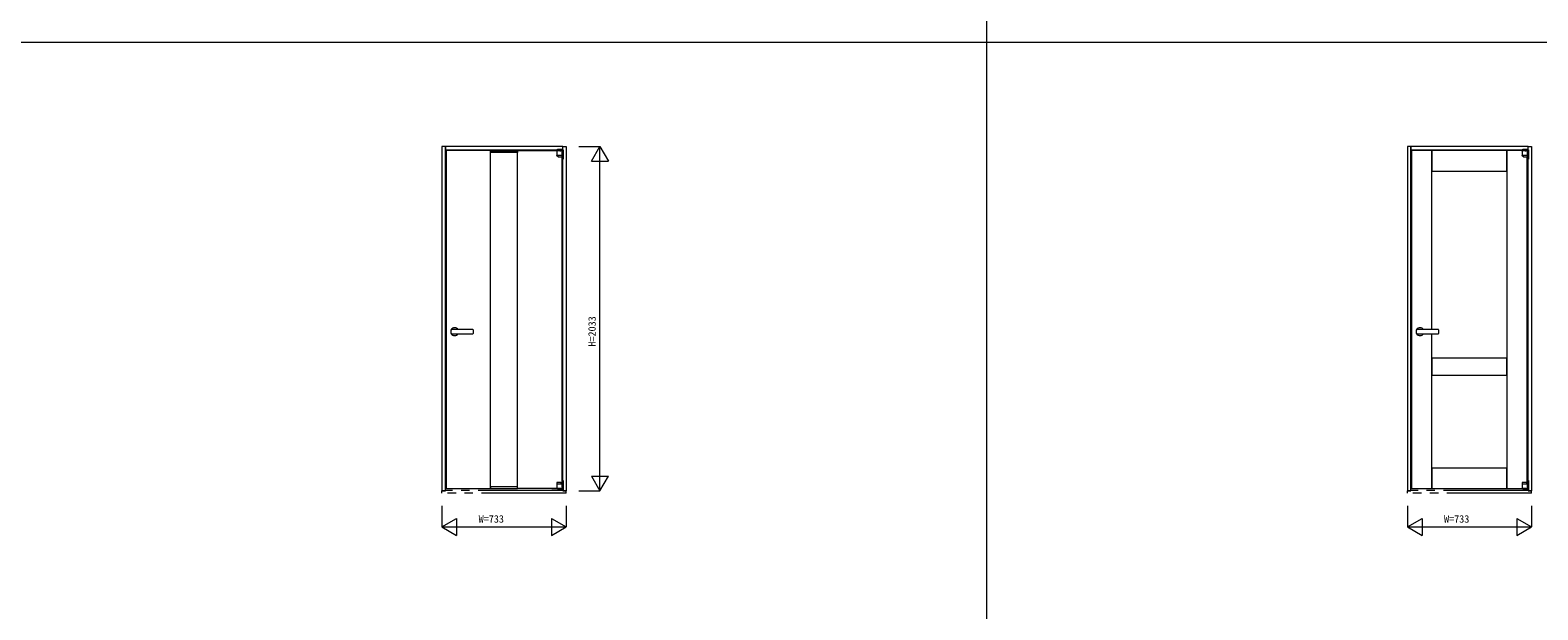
# Model space of a CAD drawing. Units: millimetres, scale not verified. Extents: x -14341 to 14341, y -10000 to 10000.
# Drawn here: x -8588 to 314, y -3419 to 1 of the extents above; entities that cross this region are included whole.
import ezdxf
from ezdxf.enums import TextEntityAlignment as Align

# ---------------------------------------------------------------- set-up
doc = ezdxf.new("R2010")
doc.units = ezdxf.units.MM
doc.header["$LTSCALE"] = 50
doc.linetypes.add('USER2', pattern=[15, 10, -1, 1, -1, 1, -1])
for name, color, linetype, lineweight in [('0-1_YKK_F1', 7, 'Continuous', 18), ('0-2_YKK_A1', 4, 'Continuous', 18), ('0-3_YKK_N1', 2, 'Continuous', 18)]:
    doc.layers.add(name, color=color, linetype=linetype, lineweight=lineweight)
doc.styles.add('ＭＳ ゴシック', font='')
doc.styles.get('ＭＳ ゴシック').set_extended_font_data('MS Gothic')

msp = doc.modelspace()

# ---------------------------------------------------------------- linework, layer by layer
at = {"layer": '0-1_YKK_F1'}
for p, q in [((-2940.01, -10000), (-2940.01, 9500)), ((-14340.01, -70), (14159.99, -70))]:
    msp.add_line(p, q, dxfattribs=at)
at = {"layer": '0-2_YKK_A1'}
for p, q in [((-5478.5, -712.1), (-5478.5, -711.2)), ((-5477.6, -711.2), (-5478.5, -711.2)), ((-5478.5, -711.2), (-5478.5, -736.7)), ((-5476.71, -709.5), (-5476.71, -711.2)), ((-5474.41, -704), (-5474.41, -701)), ((-5474.41, -701), (-5448.41, -701)), ((-5474.41, -704), (-5448.41, -704)), ((-5474.41, -705.78), (-5474.41, -704)), ((-5474.41, -705), (-5464.91, -705)), ((-5464.91, -704), (-5464.91, -711.2)), ((-5457.91, -708), (-5464.91, -708)), ((-5457.91, -711.2), (-5457.91, -704)), ((-5457.91, -705), (-5448.41, -705)), ((-5448.41, -708), (-5457.91, -708)), ((-5448.11, -710.9), (-5457.91, -710.9)), ((-5447.85, -711.2), (-5450.33, -711.2)), ((-5448.41, -704), (-5448.41, -701)), ((-5448.41, -704), (-5448.41, -705.78)), ((-5445.51, -705), (-5448.41, -705)), ((-5448.41, -705.78), (-5448.41, -708)), ((-5448.41, -708), (-5445.51, -708)), ((-5448.11, -711.2), (-5448.11, -710.9)), ((-5447.5, -736.7), (-5447.5, -711.2)), ((-5443.51, -705.42), (-5443.51, -704.5)), ((-5443.51, -716), (-5443.51, -710)), ((-5443.51, -710), (-5440.51, -710)), ((-5443.51, -2656), (-5443.51, -710)), ((-5440.51, -705), (-5440.51, -709)), ((-5440.51, -709), (-5440.51, -710)), ((-5440.51, -716), (-5440.51, -710)), ((-311.51, -1765.5), (-311.51, -709.5)), ((221.5, -712.1), (221.5, -711.2)), ((222.4, -711.2), (221.5, -711.2)), ((221.5, -711.2), (221.5, -736.7)), ((223.29, -709.5), (223.29, -711.2)), ((225.59, -704), (225.59, -701)), ((225.59, -701), (251.59, -701)), ((225.59, -704), (251.59, -704)), ((225.59, -705.78), (225.59, -704)), ((225.59, -705), (235.09, -705)), ((235.09, -704), (235.09, -711.2)), ((242.09, -708), (235.09, -708)), ((242.09, -711.2), (242.09, -704)), ((242.09, -705), (251.59, -705)), ((251.59, -708), (242.09, -708)), ((251.89, -710.9), (242.09, -710.9)), ((252.15, -711.2), (249.67, -711.2)), ((251.59, -704), (251.59, -701)), ((251.59, -704), (251.59, -705.78)), ((254.49, -705), (251.59, -705)), ((251.59, -705.78), (251.59, -708)), ((251.59, -708), (254.49, -708)), ((251.89, -711.2), (251.89, -710.9)), ((252.5, -736.7), (252.5, -711.2)), ((256.49, -705.42), (256.49, -704.5)), ((256.49, -716), (256.49, -710)), ((256.49, -710), (259.49, -710)), ((256.49, -2656), (256.49, -710)), ((259.49, -705), (259.49, -709)), ((259.49, -709), (259.49, -710)), ((259.49, -716), (259.49, -710)), ((-5478.5, -736.7), (-5447.5, -736.7)), ((-5478.5, -737.7), (-5478.5, -738.7)), ((-5478.5, -737.7), (-5477.6, -737.7)), ((-5470.77, -745), (-5478.1, -739.5)), ((-5477.9, -737.7), (-5477.9, -736.7)), ((-5450.33, -737.7), (-5477.6, -737.7)), ((-5452.19, -745.2), (-5448.5, -745.2)), ((-5447.85, -737.7), (-5450.33, -737.7)), ((-5449.71, -745.2), (-5449.5, -745.2)), ((-5448.51, -745.2), (-5448.51, -2673.93)), ((-5448.1, -737.7), (-5448.1, -736.7)), ((-5448.1, -737.7), (-5448.1, -736.7)), ((-5447.85, -737.7), (-5447.5, -737.7)), ((-5447.5, -744.2), (-5447.5, -737.7)), ((-5443.51, -724), (-5443.51, -718)), ((-5443.51, -724), (-5443.51, -754)), ((-5440.51, -718), (-5440.51, -724)), ((-5440.51, -754), (-5440.51, -724)), ((-5440.51, -754), (-5440.51, -760)), ((221.5, -736.7), (252.5, -736.7)), ((221.5, -737.7), (221.5, -738.7)), ((221.5, -737.7), (222.4, -737.7)), ((229.23, -745), (221.9, -739.5)), ((222.1, -737.7), (222.1, -736.7)), ((249.67, -737.7), (222.4, -737.7)), ((247.81, -745.2), (251.5, -745.2)), ((252.15, -737.7), (249.67, -737.7)), ((250.29, -745.2), (250.5, -745.2)), ((251.49, -2673.92), (251.49, -745.2)), ((251.9, -737.7), (251.9, -736.7)), ((251.9, -737.7), (251.9, -736.7)), ((252.15, -737.7), (252.5, -737.7)), ((252.5, -744.2), (252.5, -737.7)), ((256.49, -724), (256.49, -718)), ((256.49, -724), (256.49, -754)), ((259.49, -718), (259.49, -724)), ((259.49, -754), (259.49, -724)), ((259.49, -754), (259.49, -760)), ((-6102.51, -1772.25), (-6102.51, -1766.5)), ((-6102.51, -1782.75), (-6102.51, -1772.25)), ((-5973.51, -1765.5), (-6101.51, -1765.5)), ((-5972.51, -1766.5), (-5972.51, -1772.25)), ((-402.51, -1772.25), (-402.51, -1766.5)), ((-402.51, -1782.75), (-402.51, -1772.25)), ((-273.51, -1765.5), (-401.51, -1765.5)), ((-272.51, -1766.5), (-272.51, -1772.25)), ((-6102.51, -1788.5), (-6102.51, -1782.75)), ((-6101.51, -1789.5), (-5973.51, -1789.5)), ((-402.51, -1788.5), (-402.51, -1782.75)), ((-401.51, -1789.5), (-273.51, -1789.5)), ((-5478.51, -2668.8), (-5478.51, -2676.3)), ((-5473.82, -2667.8), (-5477.51, -2667.8)), ((-5469.23, -2667.8), (-5473.82, -2667.8)), ((-5464.51, -2667.8), (-5469.23, -2667.8)), ((-5455.88, -2667.8), (-5464.51, -2667.8)), ((-5456.37, -2667.8), (-5456.48, -2667.8)), ((-5447.85, -2674.5), (-5455.23, -2668.05)), ((-5443.51, -2656), (-5443.51, -2706)), ((-5443.51, -2656), (-5440.51, -2656)), ((-5440.51, -2656), (-5440.51, -2717.5)), ((221.49, -2668.8), (221.49, -2676.3)), ((226.18, -2667.8), (222.49, -2667.8)), ((230.77, -2667.8), (226.18, -2667.8)), ((235.49, -2667.8), (230.77, -2667.8)), ((244.12, -2667.8), (235.49, -2667.8)), ((243.63, -2667.8), (243.52, -2667.8)), ((252.15, -2674.5), (244.77, -2668.05)), ((256.49, -2656), (256.49, -2706)), ((256.49, -2656), (259.49, -2656)), ((259.49, -2656), (259.49, -2717.5)), ((-5508.11, -2704.1), (-5508.11, -2703.5)), ((-5502.11, -2704.1), (-5508.11, -2704.1)), ((-5476.71, -2704.1), (-5502.11, -2704.1)), ((-5448.41, -2676.3), (-5478.51, -2676.3)), ((-5448.41, -2677.3), (-5478.51, -2677.3)), ((-5475.68, -2703.8), (-5478.16, -2703.8)), ((-5477.91, -2676.3), (-5477.91, -2677.3)), ((-5469.91, -2703.8), (-5475.68, -2703.8)), ((-5472.91, -2708), (-5472.91, -2711)), ((-5472.91, -2711), (-5440.51, -2711)), ((-5465.41, -2707.7), (-5465.41, -2708)), ((-5458.41, -2708), (-5458.41, -2707.7)), ((-5455.51, -2707.7), (-5455.51, -2705.7)), ((-5454.84, -2703.8), (-5448.41, -2703.8)), ((-5452.71, -2705.7), (-5452.71, -2703.8)), ((-5449.31, -2704.1), (-5452.71, -2704.1)), ((-5449.31, -2704.1), (-5449.11, -2704.1)), ((-5447.51, -2676.3), (-5448.41, -2676.3)), ((-5448.41, -2703.8), (-5447.51, -2703.8)), ((-5448.11, -2677.3), (-5448.11, -2676.3)), ((-5448.11, -2676.3), (-5448.11, -2677.3)), ((-5447.91, -2708), (-5445.51, -2708)), ((-5447.51, -2676.3), (-5447.51, -2675.25)), ((-5447.51, -2711), (-5445.11, -2711)), ((-5443.51, -2717.5), (-5443.51, -2713.6)), ((-5440.51, -2698), (-5440.51, -2700)), ((-5440.51, -2700), (-5440.51, -2706)), ((191.89, -2704.1), (191.89, -2703.5)), ((197.89, -2704.1), (191.89, -2704.1)), ((223.29, -2704.1), (197.89, -2704.1)), ((251.59, -2676.3), (221.49, -2676.3)), ((251.59, -2677.3), (221.49, -2677.3)), ((224.32, -2703.8), (221.84, -2703.8)), ((222.09, -2676.3), (222.09, -2677.3)), ((230.09, -2703.8), (224.32, -2703.8)), ((227.09, -2708), (227.09, -2711)), ((227.09, -2711), (259.49, -2711)), ((234.59, -2707.7), (234.59, -2708)), ((241.59, -2708), (241.59, -2707.7)), ((244.49, -2707.7), (244.49, -2705.7)), ((245.16, -2703.8), (251.59, -2703.8)), ((247.29, -2705.7), (247.29, -2703.8)), ((250.69, -2704.1), (247.29, -2704.1)), ((250.69, -2704.1), (250.89, -2704.1)), ((252.49, -2676.3), (251.59, -2676.3)), ((251.59, -2703.8), (252.49, -2703.8)), ((251.89, -2677.3), (251.89, -2676.3)), ((251.89, -2676.3), (251.89, -2677.3)), ((252.09, -2708), (254.49, -2708)), ((252.49, -2676.3), (252.49, -2675.25)), ((252.49, -2711), (254.89, -2711)), ((256.49, -2717.5), (256.49, -2713.6)), ((259.49, -2698), (259.49, -2700)), ((259.49, -2700), (259.49, -2706))]:
    msp.add_line(p, q, dxfattribs=at)
at = {"layer": '0-2_YKK_A1', "linetype": 'USER2'}
for p, q in [((-6156.51, -2729.5), (-6156.51, -2717.5)), ((-6136.51, -2717.5), (-6156.51, -2717.5)), ((-5423.51, -2729.5), (-6156.51, -2729.5)), ((-5443.51, -2714), (-6136.51, -2714)), ((-6136.51, -2714), (-6136.51, -2717.5)), ((-5443.51, -2714), (-5443.51, -2717.5)), ((-5443.51, -2717.5), (-5423.51, -2717.5)), ((-5423.51, -2729.5), (-5423.51, -2717.5)), ((-456.51, -2729.5), (-456.51, -2717.5)), ((-436.51, -2717.5), (-456.51, -2717.5)), ((276.49, -2729.5), (-456.51, -2729.5)), ((256.49, -2714), (-436.51, -2714)), ((-436.51, -2714), (-436.51, -2717.5)), ((256.49, -2714), (256.49, -2717.5)), ((256.49, -2717.5), (276.49, -2717.5)), ((276.49, -2729.5), (276.49, -2717.5))]:
    msp.add_line(p, q, dxfattribs=at)
at = {"layer": '0-2_YKK_A1'}
for points in [[(-6156.51, -2717.5), (-6136.51, -2717.5), (-6136.51, -684.5), (-6156.51, -684.5)], [(-6131.51, -2703.5), (-5870.01, -2703.5), (-5870.01, -709.5), (-6131.51, -709.5)], [(-5870.01, -710), (-5710.01, -710), (-5710.01, -720), (-5870.01, -720)], [(-5870.01, -710), (-5710.01, -710), (-5710.01, -720), (-5870.01, -720)], [(-456.51, -2717.5), (-436.51, -2717.5), (-436.51, -684.5), (-456.51, -684.5)], [(-311.51, -829.5), (131.49, -829.5), (131.49, -709.5), (-311.51, -709.5)], [(-311.51, -2033.5), (131.49, -2033.5), (131.49, -1933.5), (-311.51, -1933.5)], [(-311.51, -2703.5), (131.49, -2703.5), (131.49, -2583.5), (-311.51, -2583.5)], [(-5870.01, -2703), (-5710.01, -2703), (-5710.01, -2693), (-5870.01, -2693)]]:
    msp.add_lwpolyline(points, close=True, dxfattribs=at)
for points in [[(-5448.41, -704.5), (-5443.51, -704.5), (-5443.51, -684.5), (-6136.51, -684.5), (-6136.51, -704.5), (-5474.41, -704.5)], [(-5478.51, -2703.5), (-5710.01, -2703.5), (-5710.01, -709.5), (-5464.91, -709.5)], [(-5450.33, -711.2), (-5471.17, -711.2), (-5477.6, -711.2)], [(-5464.91, -710.9), (-5476.71, -710.9), (-5476.71, -711.2)], [(-5464.91, -708), (-5474.41, -708), (-5474.41, -705.78)], [(-5460.61, -711.2), (-5457.73, -711.2), (-5455.37, -711.2)], [(-5447.5, -712.1), (-5447.5, -711.2), (-5447.85, -711.2)], [(-5443.51, -684.5), (-5423.51, -684.5), (-5423.51, -2717.5), (-5443.51, -2717.5)], [(-5440.51, -705), (-5443.51, -705), (-5443.51, -705.42)], [(-5440.51, -705), (-5440.51, -724.6), (-5440.51, -760)], [(251.59, -704.5), (256.49, -704.5), (256.49, -684.5), (-436.51, -684.5), (-436.51, -704.5), (225.59, -704.5)], [(-311.51, -709.5), (-431.51, -709.5), (-431.51, -2703.5)], [(235.09, -709.5), (131.49, -709.5), (131.49, -2703.5), (221.49, -2703.5)], [(249.67, -711.2), (228.83, -711.2), (222.4, -711.2)], [(235.09, -710.9), (223.29, -710.9), (223.29, -711.2)], [(235.09, -708), (225.59, -708), (225.59, -705.78)], [(239.39, -711.2), (242.27, -711.2), (244.63, -711.2)], [(252.5, -712.1), (252.5, -711.2), (252.15, -711.2)], [(256.49, -684.5), (276.49, -684.5), (276.49, -2717.5), (256.49, -2717.5)], [(259.49, -705), (256.49, -705), (256.49, -705.42)], [(259.49, -705), (259.49, -724.6), (259.49, -760)], [(-5470.17, -745.2), (-5461.5, -745.2), (-5456.78, -745.2), (-5452.19, -745.2)], [(-5440.51, -716), (-5440.51, -718), (-5443.51, -718), (-5443.51, -716)], [(-5440.51, -760), (-5443.51, -760), (-5443.51, -754)], [(229.83, -745.2), (238.5, -745.2), (243.22, -745.2), (247.81, -745.2)], [(259.49, -716), (259.49, -718), (256.49, -718), (256.49, -716)], [(259.49, -760), (256.49, -760), (256.49, -754)], [(-5972.51, -1772.25), (-5972.51, -1782.75), (-5972.51, -1788.5)], [(-272.51, -1772.25), (-272.51, -1782.75), (-272.51, -1788.5)], [(-431.51, -2703.5), (-311.51, -2703.5), (-311.51, -1789.5)], [(-5478.51, -2677.3), (-5478.51, -2703.8), (-5478.16, -2703.8)], [(-5470.31, -2704.1), (-5476.71, -2704.1), (-5476.71, -2703.8)], [(-5472.91, -2708), (-5450.91, -2708), (-5447.91, -2708)], [(-5472.91, -2711), (-5472.91, -2713.6), (-5440.51, -2713.6)], [(-5470.31, -2703.8), (-5470.31, -2705.7), (-5452.71, -2705.7)], [(-5454.84, -2703.8), (-5464.51, -2703.8), (-5469.91, -2703.8)], [(-5467.51, -2705.7), (-5467.51, -2707.7), (-5455.51, -2707.7)], [(-5448.11, -2703.8), (-5448.11, -2704.1), (-5449.11, -2704.1)], [(-5447.51, -2703.8), (-5447.51, -2677.3), (-5448.41, -2677.3)], [(221.49, -2677.3), (221.49, -2703.8), (221.84, -2703.8)], [(229.69, -2704.1), (223.29, -2704.1), (223.29, -2703.8)], [(227.09, -2708), (249.09, -2708), (252.09, -2708)], [(227.09, -2711), (227.09, -2713.6), (259.49, -2713.6)], [(229.69, -2703.8), (229.69, -2705.7), (247.29, -2705.7)], [(245.16, -2703.8), (235.49, -2703.8), (230.09, -2703.8)], [(232.49, -2705.7), (232.49, -2707.7), (244.49, -2707.7)], [(251.89, -2703.8), (251.89, -2704.1), (250.89, -2704.1)], [(252.49, -2703.8), (252.49, -2677.3), (251.59, -2677.3)]]:
    msp.add_lwpolyline(points, dxfattribs=at)
for centre, radius, start, end in [((-5445.51, -710), 5, 0, 90), ((-5445.51, -710), 2, 0, 90), ((254.49, -710), 5, 0, 90), ((254.49, -710), 2, 0, 90), ((-5477.5, -738.7), 1, 180, 233.1301), ((-5470.17, -744.2), 1, 233.1301, 270), ((-5448.5, -744.2), 1, 270, 0), ((222.5, -738.7), 1, 180, 233.1301), ((229.83, -744.2), 1, 233.1301, 270), ((251.5, -744.2), 1, 270, 0), ((-6081.51, -1777.5), 23.5, 153.33134, 206.66866), ((-6101.51, -1766.5), 1, 90, 180), ((-6081.51, -1777.5), 23.5, 30.70636, 149.36289), ((-5973.51, -1766.5), 1, 0, 90), ((-381.51, -1777.5), 23.5, 153.33134, 206.66866), ((-401.51, -1766.5), 1, 90, 180), ((-381.51, -1777.5), 23.5, 30.70636, 149.36289), ((-273.51, -1766.5), 1, 0, 90), ((-6101.51, -1788.5), 1, 180, 270), ((-6081.51, -1777.5), 23.5, 210.63711, 329.29364), ((-5973.51, -1788.5), 1, 270, 0), ((-401.51, -1788.5), 1, 180, 270), ((-381.51, -1777.5), 23.5, 210.63711, 329.29364), ((-273.51, -1788.5), 1, 270, 0), ((-5477.51, -2668.8), 1, 90, 180), ((-5455.88, -2668.8), 1, 48.81407, 90), ((222.49, -2668.8), 1, 90, 180), ((244.12, -2668.8), 1, 48.81407, 90), ((-5448.51, -2675.25), 1, 0, 48.81407), ((-5445.51, -2706), 2, 270, 0), ((-5445.51, -2706), 5, 270, 0), ((251.49, -2675.25), 1, 0, 48.81407), ((254.49, -2706), 2, 270, 0), ((254.49, -2706), 5, 270, 0)]:
    msp.add_arc(centre, radius, start, end, dxfattribs=at)
at = {"layer": '0-3_YKK_N1'}
for p, q in [((-5348.51, -684.5), (-5223.51, -684.5)), ((-5273.51, -771.1), (-5223.51, -684.5)), ((-5223.51, -2717.5), (-5223.51, -684.5)), ((-5223.51, -684.5), (-5173.51, -771.1)), ((-5273.51, -771.1), (-5173.51, -771.1)), ((-5273.51, -2630.9), (-5223.51, -2717.5)), ((-5273.51, -2630.9), (-5173.51, -2630.9)), ((-5223.51, -2717.5), (-5173.51, -2630.9)), ((-5348.51, -2717.5), (-5223.51, -2717.5)), ((-6156.51, -2804.5), (-6156.51, -2929.5)), ((-5423.51, -2804.5), (-5423.51, -2929.5)), ((-456.51, -2804.5), (-456.51, -2929.5)), ((276.49, -2804.5), (276.49, -2929.5)), ((-6156.51, -2929.5), (-6069.91, -2879.5)), ((-6156.51, -2929.5), (-5423.51, -2929.5)), ((-6156.51, -2929.5), (-6069.91, -2979.5)), ((-6069.91, -2879.5), (-6069.91, -2979.5)), ((-5510.11, -2879.5), (-5510.11, -2979.5)), ((-5510.11, -2879.5), (-5423.51, -2929.5)), ((-5510.11, -2979.5), (-5423.51, -2929.5)), ((-456.51, -2929.5), (-369.91, -2879.5)), ((-456.51, -2929.5), (276.49, -2929.5)), ((-456.51, -2929.5), (-369.91, -2979.5)), ((-369.91, -2879.5), (-369.91, -2979.5)), ((189.89, -2879.5), (189.89, -2979.5)), ((189.89, -2879.5), (276.49, -2929.5)), ((189.89, -2979.5), (276.49, -2929.5))]:
    msp.add_line(p, q, dxfattribs=at)

# ---------------------------------------------------------------- texts
at = {"layer": '0-3_YKK_N1', "color": 7, "style": 'ＭＳ ゴシック'}
msp.add_text('H=2033', height=43.99, rotation=90, dxfattribs=at).set_placement((-5235.51, -1866), align=Align.BOTTOM_LEFT)
for p in [(-5940.01, -2917.5), (-240.01, -2917.5)]:
    msp.add_text('W=733', height=43.99, dxfattribs=at).set_placement(p, align=Align.BOTTOM_LEFT)

doc.saveas('drawing.dxf')
